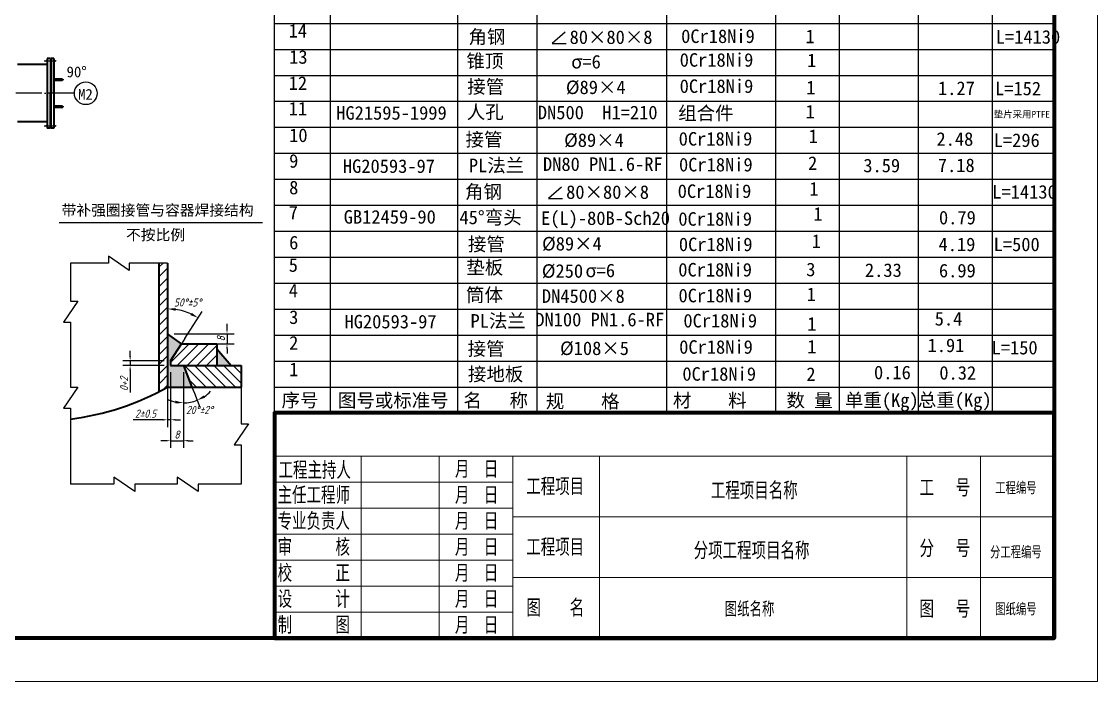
# Model space of a CAD drawing. Header units: millimetres. Extents: x -636 to 32964, y -4723 to 19037.
# Drawn here: x 6228 to 16164, y -4723 to 1372 of the extents above; entities that cross this region are included whole.
import ezdxf
from ezdxf.enums import TextEntityAlignment as Align

# ---------------------------------------------------------------- set-up
doc = ezdxf.new("R2010")
doc.units = ezdxf.units.MM
doc.header["$LTSCALE"] = 10
doc.linetypes.add('ACAD_ISO04W100', pattern=[30, 24, -3, 0, -3])
for name, color, linetype, lineweight in [('图纸内框', 6, 'Continuous', 90), ('图纸外框', 7, 'Continuous', 15), ('标题栏-内筐', 7, 'Continuous', 18), ('标题栏-外筐', 6, 'Continuous', 90), ('点划线', 1, 'ACAD_ISO04W100', 25), ('粗实线', 4, 'Continuous', 40)]:
    doc.layers.add(name, color=color, linetype=linetype, lineweight=lineweight)
for name, color, linetype in [('标注', 8, 'Continuous'), ('标题栏-文字', 90, 'Continuous'), ('点画线', 1, 'ACAD_ISO04W100')]:
    doc.layers.add(name, color=color, linetype=linetype)
doc.styles.add('GB', font='gbeitc.shx', dxfattribs={"bigfont": 'gbcbig.shx'})
doc.styles.get("Standard").update_dxf_attribs({"font": 'SimSun.ttf'})
doc.dimstyles.new('GB$0', dxfattribs={"dimscale": 30, "dimtxt": 2.5, "dimasz": 1.5, "dimexe": 2.25, "dimexo": 2, "dimtad": 1, "dimdec": 0, "dimtxsty": 'GB', "dimcen": 2.5, "dimadec": 0, "dimazin": 0, "dimtfac": 1, "dimtdec": 0, "dimtmove": 0, "dimatfit": 3, "dimfxl": 0, "dimarcsym": 0})
doc.dimstyles.new('GB$2', dxfattribs={"dimscale": 30, "dimtxt": 2.5, "dimasz": 2.5, "dimexe": 2.25, "dimexo": 2, "dimtad": 1, "dimtih": 1, "dimtoh": 1, "dimdec": 0, "dimtxsty": 'GB', "dimcen": 2.5, "dimadec": 0, "dimazin": 0, "dimtfac": 1, "dimtdec": 0, "dimtmove": 0, "dimatfit": 3, "dimfxl": 0, "dimarcsym": 0})

# ---------------------------------------------------------------- blocks, each defined once
blk = doc.blocks.new('*D2')
at = {"layer": 'Defpoints', "color": 0}
for p in [(7576.2, -1804.7), (7604.5, -1804.7), (7576.2, -2305.9)]:
    blk.add_point(p, dxfattribs=at)
at = {"layer": '标注', "color": 0, "lineweight": -2}
for p, q in [((7576.2, -1864.7), (7576.2, -2373.4)), ((7604.5, -1864.7), (7604.5, -2373.4)), ((7531.2, -2305.9), (7259.6, -2305.9)), ((7604.5, -2305.9), (7576.2, -2305.9)), ((7649.5, -2305.9), (7694.5, -2305.9))]:
    blk.add_line(p, q, dxfattribs=at)
at = {"layer": '标注', "color": 0}
for points in [[(7531.2, -2298.4), (7531.2, -2313.4), (7576.2, -2305.9)], [(7649.5, -2298.4), (7649.5, -2313.4), (7604.5, -2305.9)]]:
    blk.add_solid(points, dxfattribs=at)
at = {"layer": '标注', "color": 0, "insert": (7372.9, -2249.6), "char_height": 75, "attachment_point": 5, "style": 'GB'}
blk.add_mtext('2%%p0.5', dxfattribs=at)
blk = doc.blocks.new('*D3')
at = {"layer": 'Defpoints', "color": 0}
for p in [(7604.5, -1804.7), (7722.7, -1804.7), (7722.7, -2498.9)]:
    blk.add_point(p, dxfattribs=at)
at = {"layer": '标注', "color": 0, "lineweight": -2}
for p, q in [((7604.5, -1864.7), (7604.5, -2566.4)), ((7722.7, -1864.7), (7722.7, -2566.4)), ((7559.5, -2498.9), (7514.5, -2498.9)), ((7604.5, -2498.9), (7722.7, -2498.9)), ((7767.7, -2498.9), (7812.7, -2498.9))]:
    blk.add_line(p, q, dxfattribs=at)
at = {"layer": '标注', "color": 0}
for points in [[(7559.5, -2491.4), (7559.5, -2506.4), (7604.5, -2498.9)], [(7767.7, -2491.4), (7767.7, -2506.4), (7722.7, -2498.9)]]:
    blk.add_solid(points, dxfattribs=at)
at = {"layer": '标注', "color": 0, "insert": (7663.6, -2442.6), "char_height": 75, "attachment_point": 5, "style": 'GB'}
blk.add_mtext('8', dxfattribs=at)
blk = doc.blocks.new('*D4')
at = {"layer": 'Defpoints', "color": 0}
for p in [(7576.2, -1511.2), (7704.1, -1604.7), (8125.2, -1604.7)]:
    blk.add_point(p, dxfattribs=at)
at = {"layer": '标注', "color": 0, "lineweight": -2}
for p, q in [((8125.2, -1466.2), (8125.2, -1421.2)), ((7636.2, -1511.2), (8192.7, -1511.2)), ((8125.2, -1511.2), (8125.2, -1604.7)), ((7764.1, -1604.7), (8192.7, -1604.7)), ((8125.2, -1649.7), (8125.2, -1694.7))]:
    blk.add_line(p, q, dxfattribs=at)
at = {"layer": '标注', "color": 0}
for points in [[(8117.7, -1466.2), (8132.7, -1466.2), (8125.2, -1511.2)], [(8117.7, -1649.7), (8132.7, -1649.7), (8125.2, -1604.7)]]:
    blk.add_solid(points, dxfattribs=at)
at = {"layer": '标注', "color": 0, "insert": (8068.9, -1557.9), "char_height": 75, "attachment_point": 5, "rotation": 90, "style": 'GB'}
blk.add_mtext('8', dxfattribs=at)
blk = doc.blocks.new('*D5')
at = {"layer": 'Defpoints', "color": 0}
for p in [(7604.5, -1760.4), (7230.6, -1804.7), (7604.5, -1804.7)]:
    blk.add_point(p, dxfattribs=at)
at = {"layer": '标注', "color": 0, "lineweight": -2}
for p, q in [((7230.6, -1715.4), (7230.6, -1670.4)), ((7544.5, -1760.4), (7163.1, -1760.4)), ((7230.6, -1760.4), (7230.6, -1804.7)), ((7544.5, -1804.7), (7163.1, -1804.7)), ((7230.6, -1849.7), (7230.6, -2054.1))]:
    blk.add_line(p, q, dxfattribs=at)
at = {"layer": '标注', "color": 0}
for points in [[(7223.1, -1715.4), (7238.1, -1715.4), (7230.6, -1760.4)], [(7223.1, -1849.7), (7238.1, -1849.7), (7230.6, -1804.7)]]:
    blk.add_solid(points, dxfattribs=at)
at = {"layer": '标注', "color": 0, "insert": (7174.4, -1974.4), "char_height": 75, "attachment_point": 5, "rotation": 90, "style": 'GB'}
blk.add_mtext('0+2', dxfattribs=at)
blk = doc.blocks.new('*D6')
at = {"layer": 'Defpoints', "color": 0}
for p in [(7576.2, -858.5), (7674.9, -1290.6), (7704.1, -1604.7), (7604.5, -1760.4), (7576.2, -2004.7)]:
    blk.add_point(p, dxfattribs=at)
at = {"layer": '标注', "color": 0, "lineweight": -2}
blk.add_line((7736.4, -1554.2), (7894.6, -1306.9), dxfattribs=at)
blk.add_arc((7576.2, -1804.7), 523.5, 65.606, 81.78386, dxfattribs=at)
at = {"layer": '标注', "color": 0}
for points in [[(7650.1, -1299.1), (7651.9, -1274.2), (7576.2, -1281.2)], [(7798.3, -1317), (7786.4, -1339), (7858.3, -1363.8)]]:
    blk.add_solid(points, dxfattribs=at)
at = {"layer": '标注', "color": 0, "insert": (7761.8, -1222.3), "char_height": 75, "attachment_point": 5, "style": 'GB'}
blk.add_mtext('50%%d%%p5%%d', dxfattribs=at)
blk = doc.blocks.new('*D7')
at = {"layer": 'Defpoints', "color": 0}
for p in [(7722.7, -1804.7), (7722.7, -1804.7), (7722.7, -2070), (7801.8, -2004.7), (7766, -2147.6)]:
    blk.add_point(p, dxfattribs=at)
at = {"layer": '标注', "color": 0, "lineweight": -2}
for p, q in [((7823.9, -2060.5), (7874.7, -2188.8)), ((7722.7, -2130), (7722.7, -2217.8))]:
    blk.add_line(p, q, dxfattribs=at)
for start, end in [(304.052, 316.5105), (245.083, 257.5415), (270, 291.5935)]:
    blk.add_arc((7722.7, -1804.7), 345.6, start, end, dxfattribs=at)
at = {"layer": '标注', "color": 0}
for points in [[(7922, -2102.1), (7910.4, -2080), (7849.9, -2126.1)], [(7649.5, -2129.7), (7646.8, -2154.6), (7722.7, -2150.3)]]:
    blk.add_solid(points, dxfattribs=at)
at = {"layer": '标注', "color": 0, "insert": (7871.5, -2215), "char_height": 75, "attachment_point": 5, "style": 'GB'}
blk.add_mtext('20%%d%%p2%%D', dxfattribs=at)

msp = doc.modelspace()

# ---------------------------------------------------------------- hatches: boundary and pattern name
at = {"layer": '标注'}
h = msp.add_hatch(dxfattribs=at)
h.set_pattern_fill('ANSI31', color=256, scale=20, style=0)
h.set_pattern_definition([(45, (7048.06, -447.316), (-44.9013, 44.9013), [])])
h.paths.add_polyline_path([(7576.2, -858.5), (7496.2, -858.5), (7496.2, -1939.2), (7576.2, -2004.7)])
h.paths.add_polyline_path([(8031.4, -1604.7), (7704.1, -1604.7), (7604.5, -1760.4), (7604.5, -1804.7), (8031.4, -1804.7)])
h = msp.add_hatch(color=256, dxfattribs=at)
h.paths.add_polyline_path([(7722.7, -1804.7), (7604.5, -1804.7), (7604.5, -1760.4), (7704.1, -1604.7), (7576.2, -1511.2), (7576.2, -2004.7), (7801.8, -2004.7)])
h.paths.add_polyline_path([(8031.4, -1649.7), (8031.4, -1804.7), (8164.3, -1804.7)])
h = msp.add_hatch(dxfattribs=at)
h.set_pattern_fill('ANSI31', color=256, scale=20, angle=90, style=0)
h.set_pattern_definition([(135, (7274.59, -447.316), (-44.9013, -44.9013), [])])
h.paths.add_polyline_path([(8256.2, -1804.7), (7722.7, -1804.7), (7801.8, -2004.7), (8256.2, -2004.7)])

# ---------------------------------------------------------------- linework, layer by layer
at = {"layer": '图纸内框'}
for p, q in [((15763.9, 18637.3), (15763.9, -4322.7)), ((15763.9, -4322.7), (363.9, -4322.7))]:
    msp.add_line(p, q, dxfattribs=at)
at = {"layer": '图纸外框'}
for p, q in [((16163.9, 19037.3), (16163.9, -4722.7)), ((16163.9, -4722.7), (-636.1, -4722.7))]:
    msp.add_line(p, q, dxfattribs=at)
at = {"layer": '标注'}
for p, q in [((8563.9, -562.7), (8563.9, 5435.3)), ((12186.8, -2242.7), (12186.8, 5435.3)), ((15194, -2242.7), (15194, 5435.3)), ((10989, -324.7), (10989, 2075.3)), ((9081.5, -564.7), (9081.5, 1835.3)), ((10257.1, -564.7), (10257.1, 1835.3)), ((13194.4, -564.7), (13194.4, 1835.3)), ((13781.6, -562.7), (13781.6, 1837.3)), ((13781.6, -562.7), (13781.6, 1837.3)), ((14509.7, -562.7), (14509.7, 1837.3)), ((8563.9, 1355.3), (15763.9, 1355.3)), ((8563.9, 1355.3), (15763.9, 1355.3)), ((8563.9, 1355.3), (15763.9, 1355.3)), ((8563.9, 1355.3), (15763.9, 1355.3)), ((10257.1, 1115.3), (10257.1, 1355.3)), ((13194.4, 1115.3), (13194.4, 1355.3)), ((13781.6, 1117.3), (13781.6, 1357.3)), ((13781.6, 1117.3), (13781.6, 1357.3)), ((11247.6, 1274), (11127, 1169)), ((8563.9, 1115.3), (15763.9, 1115.3)), ((11127, 1169), (11256.8, 1169)), ((8563.9, 875.3), (15763.9, 875.3)), ((8563.9, 875.3), (15763.9, 875.3)), ((8563.9, 875.3), (15763.9, 875.3)), ((8563.9, 635.3), (15763.9, 635.3)), ((8563.9, 395.3), (15763.9, 395.3)), ((8563.9, 155.3), (15763.9, 155.3)), ((8563.9, -84.7), (15763.9, -84.7)), ((11215.5, -156.8), (11094.9, -261.8)), ((11094.9, -261.8), (11224.8, -261.8)), ((8563.9, -324.7), (15763.9, -324.7)), ((8563.9, -2242.7), (8563.9, -324.7)), ((9081.5, -2244.7), (9081.5, -324.7)), ((10257.1, -2244.7), (10257.1, -324.7)), ((10989, -2242.7), (10989, -322.7)), ((13194.4, -2244.7), (13194.4, -324.7)), ((13194.4, -564.7), (13194.4, -324.7)), ((13781.6, -2242.7), (13781.6, -322.7)), ((13781.6, -2242.7), (13781.6, -322.7)), ((13781.6, -562.7), (13781.6, -322.7)), ((13781.6, -562.7), (13781.6, -322.7)), ((14509.7, -2242.7), (14509.7, -322.7)), ((15194, -2242.7), (15194, -322.7)), ((6575, -483.7), (8454.2, -483.7)), ((8563.9, -564.7), (15763.9, -564.7)), ((7222.8, -926.1), (7029.6, -793.9)), ((7029.6, -793.9), (7029.6, -858.5)), ((7029.6, -858.5), (6679.4, -858.5)), ((6679.4, -858.5), (6679.4, -1211.8)), ((7576.2, -858.5), (7222.8, -858.5)), ((7222.8, -858.5), (7222.8, -926.1)), ((8563.9, -804.7), (15763.9, -804.7)), ((8563.9, -804.7), (15763.9, -804.7)), ((8563.9, -804.7), (15763.9, -804.7)), ((10257.1, -1044.7), (10257.1, -804.7)), ((8563.9, -1044.7), (15763.9, -1044.7)), ((6747, -1211.8), (6614.8, -1405)), ((6679.4, -1211.8), (6747, -1211.8)), ((8563.9, -1284.7), (15763.9, -1284.7)), ((6614.8, -1405), (6679.4, -1405)), ((6679.4, -1405), (6679.4, -1755.3)), ((7736.4, -1554.2), (7704.1, -1604.7)), ((8563.9, -1524.7), (15763.9, -1524.7)), ((6679.4, -1755.3), (6679.4, -2005.4)), ((8563.9, -1764.7), (15763.9, -1764.7)), ((7516, -1956.4), (7496.2, -1975.6)), ((6747, -2005.4), (6614.8, -2198.6)), ((6679.4, -2005.4), (6747, -2005.4)), ((7565.3, -1996.3), (7531.7, -2028.9)), ((7801.8, -2004.7), (7823.9, -2060.5)), ((8256.2, -2004.7), (8256.2, -2344.1)), ((8256.2, -2004.7), (8256.2, -2344.1)), ((8563.9, -2004.7), (15763.9, -2004.7)), ((6614.8, -2198.6), (6679.4, -2198.6)), ((6679.4, -2198.6), (6679.4, -2901.5)), ((8323.8, -2344.1), (8191.6, -2537.3)), ((8256.2, -2344.1), (8323.8, -2344.1)), ((8191.6, -2537.3), (8256.2, -2537.3)), ((8256.2, -2537.3), (8256.2, -2683.5)), ((8256.2, -2551.2), (8256.2, -2901.5)), ((7273.8, -2969.2), (7080.6, -2836.9)), ((7080.6, -2836.9), (7080.6, -2901.5)), ((7857.7, -2969.2), (7664.5, -2836.9)), ((7664.5, -2836.9), (7664.5, -2901.5)), ((7080.6, -2901.5), (6679.4, -2901.5)), ((7664.5, -2901.5), (7273.8, -2901.5)), ((7273.8, -2901.5), (7273.8, -2969.2)), ((8256.2, -2901.5), (7857.7, -2901.5)), ((7857.7, -2901.5), (7857.7, -2969.2))]:
    msp.add_line(p, q, dxfattribs=at)
msp.add_circle((6820.9, 709.4), 104.7, dxfattribs=at)
at = {"layer": '标题栏-内筐'}
for p, q in [((8563.9, -2642.7), (15763.9, -2642.7)), ((9363.9, -4322.7), (9363.9, -2642.7)), ((10083.9, -4322.7), (10083.9, -2642.7)), ((10083.9, -2642.7), (10083.9, -2642.7)), ((10763.9, -4322.7), (10763.9, -2642.7)), ((11563.9, -4322.7), (11563.9, -2642.7)), ((14403.9, -4322.7), (14403.9, -2642.7)), ((15083.9, -4322.7), (15083.9, -2642.7)), ((8563.9, -2882.7), (10763.9, -2882.7)), ((8563.9, -3122.7), (10763.9, -3122.7)), ((10763.9, -3202.7), (15763.9, -3202.7)), ((8563.9, -3362.7), (10763.9, -3362.7)), ((8563.9, -3602.7), (10763.9, -3602.7)), ((10763.9, -3762.7), (15763.9, -3762.7)), ((8563.9, -3842.7), (10763.9, -3842.7)), ((8563.9, -4082.7), (10763.9, -4082.7))]:
    msp.add_line(p, q, dxfattribs=at)
at = {"layer": '标题栏-外筐'}
msp.add_lwpolyline([(8563.9, -4322.7), (15763.9, -4322.7), (15763.9, -2242.7), (8563.9, -2242.7)], close=True, dxfattribs=at)
at = {"layer": '点划线'}
for p, q in [((6437.6, 1009.4), (6545.9, 1009.4)), ((6618.1, 834.4), (6519.9, 834.4)), ((6598.8, 822.5), (6598.8, 847)), ((6598.8, 596.4), (6598.8, 571.9)), ((6618.1, 584.4), (6519.9, 584.4)), ((6437.6, 409.4), (6545.9, 409.4))]:
    msp.add_line(p, q, dxfattribs=at)
at = {"layer": '点画线'}
msp.add_line((6716.2, 709.4), (1295.2, 709.4), dxfattribs=at)
at = {"layer": '粗实线'}
for p, q in [((6448.3, 1012.3), (6454, 1006.6)), ((6448.3, 1006.6), (6454, 1012.3)), ((6464.8, 1031.9), (6464.8, 386.9)), ((6494.8, 1031.9), (6464.8, 1031.9)), ((6494.8, 1031.9), (6494.8, 709.4)), ((6501.8, 1031.9), (6501.8, 709.4)), ((6525.8, 1031.9), (6501.8, 1031.9)), ((6525.8, 1031.9), (6525.8, 709.4)), ((6537.6, 1012.3), (6543.2, 1006.6)), ((6537.6, 1006.6), (6543.2, 1012.3)), ((6464.8, 974.4), (6191.7, 974.4)), ((6501.8, 991), (6494.8, 991)), ((6598.8, 841.4), (6525.8, 841.4)), ((6598.8, 827.4), (6525.8, 827.4)), ((6494.8, 386.9), (6494.8, 709.4)), ((6501.8, 386.9), (6501.8, 709.4)), ((6525.8, 709.4), (6525.8, 386.9)), ((6598.8, 591.4), (6525.8, 591.4)), ((6598.8, 577.4), (6525.8, 577.4)), ((6464.8, 444.4), (6191.7, 444.4)), ((6448.3, 406.6), (6454, 412.3)), ((6448.3, 412.3), (6454, 406.6)), ((6501.8, 427.9), (6494.8, 427.9)), ((6501.8, 427.9), (6494.8, 427.9)), ((6537.6, 406.6), (6543.2, 412.3)), ((6537.6, 412.3), (6543.2, 406.6)), ((6494.8, 386.9), (6464.8, 386.9)), ((6525.8, 386.9), (6501.8, 386.9)), ((7496.2, -858.5), (7496.2, -2047.3)), ((7576.2, -858.5), (7576.2, -2004.7)), ((7704.1, -1604.7), (7576.2, -1511.2)), ((7604.5, -1760.4), (7704.1, -1604.7)), ((7704.1, -1604.7), (8031.4, -1604.7)), ((8031.4, -1604.7), (8031.4, -1804.7)), ((8031.4, -1649.7), (8164.3, -1804.7)), ((7604.5, -1760.4), (7604.5, -1804.7)), ((7604.5, -1804.7), (8256.2, -1804.7)), ((7722.7, -1804.7), (7801.8, -2004.7)), ((8256.2, -1804.7), (8256.2, -2004.7)), ((7576.2, -2004.7), (8256.2, -2004.7))]:
    msp.add_line(p, q, dxfattribs=at)
for centre, radius, start, end in [((6598.8, 834.4), 7, 270, 90), ((6598.8, 584.4), 7, 270, 90), ((6359.4, 182.5), 2502.8, 277.34397, 299.08692)]:
    msp.add_arc(centre, radius, start, end, dxfattribs=at)

# ---------------------------------------------------------------- texts
at = {"layer": '标注'}
for s, height, p in [('角钢', 125, (10355.1, 1168.3)), ('0Cr18Ni9', 125, (12319.2, 1173.9)), ('1', 125, (13467.3, 1172.1)), ('L=14130', 125, (15224.6, 1167.5)), ('80×80×8', 125, (11289, 1165.3)), ('锥顶', 125, (10336.6, 945.5)), ('σ=6', 125, (11303.7, 938.5)), ('0Cr18Ni9', 125, (12305.7, 955.1)), ('1', 125, (13482.4, 951)), ('接管', 125, (10344.5, 708.6)), ('%%C89×4', 125, (11254.8, 702.3)), ('0Cr18Ni9', 125, (12305.3, 712.9)), ('1', 125, (13474.3, 700.2)), ('1.27', 125, (14691.3, 694)), ('L=152', 125, (15218, 691.3)), ('人孔', 125, (10339.4, 474.7)), ('组合件', 125, (12291.9, 463.6)), ('1', 125, (13468.6, 477.7)), ('HG21595-1999', 125, (9134.2, 465.8)), ('DN500  H1=210', 125, (10995.8, 469.8)), ('垫片采用PTFE', 62.5, (15205.1, 484.5)), ('接管', 125, (10328.1, 220.5)), ('%%C89×4', 125, (11238.4, 214.2)), ('0Cr18Ni9', 125, (12296.3, 226.3)), ('1', 125, (13496.8, 250.8)), ('2.48', 125, (14677.1, 224.7)), ('L=296', 125, (15205.7, 213.6)), ('HG20593-97', 125, (9195.4, -25.9)), ('PL法兰', 125, (10358.8, -19.1)), ('DN80 PN1.6-RF', 125, (11043.2, -7.3)), ('0Cr18Ni9', 125, (12299.5, -12.2)), ('2', 125, (13491.1, 2.1)), ('3.59', 125, (14001.2, -20.1)), ('7.18', 125, (14690, -17.9)), ('角钢', 125, (10323, -262.5)), ('80×80×8', 125, (11257, -265.5)), ('0Cr18Ni9', 125, (12287.2, -256.9)), ('1', 125, (13502.9, -235.4)), ('L=14130', 125, (15192.5, -263.3)), ('GB12459-90', 125, (9203.3, -494.4)), ('45%%D弯头', 125, (10271.9, -499.3)), ('E(L)-80B-Sch20', 125, (11025.5, -506.2)), ('0Cr18Ni9', 125, (12293.4, -513.7)), ('1', 125, (13540.7, -466.7)), ('0.79', 125, (14700.2, -501.1)), ('接管', 125, (10350.3, -746.5)), ('%%C89×4', 125, (11034.5, -742.2)), ('0Cr18Ni9', 125, (12298.1, -748.4)), ('1', 125, (13525.3, -718.5)), ('4.19', 125, (14696.2, -748.4)), ('L=500', 125, (15205.2, -748.3)), ('垫板', 125, (10335.1, -961.2)), ('%%C250', 125, (11032.5, -994.1)), ('σ=6', 125, (11435.2, -988.9)), ('0Cr18Ni9', 125, (12292.8, -982.6)), ('3', 125, (13474.3, -979.8)), ('2.33', 125, (14016.4, -986.4)), ('6.99', 125, (14699.9, -990.5)), ('筒体', 125, (10333.2, -1215.3)), ('0Cr18Ni9', 125, (12294.5, -1221)), ('1', 125, (13478.9, -1209.7)), ('DN4500×8', 125, (11033.2, -1225.9)), ('HG20593-97', 125, (9210.5, -1461.6)), ('PL法兰', 125, (10373.9, -1454.8)), ('DN100 PN1.6-RF', 125, (10972.3, -1443)), ('0Cr18Ni9', 125, (12340, -1453.1)), ('1', 125, (13483.4, -1482.6)), ('5.4', 125, (14660.9, -1435.3)), ('接管', 125, (10347.5, -1712.1)), ('%%C108×5', 125, (11200.8, -1707.6)), ('0Cr18Ni9', 125, (12301, -1696)), ('1', 125, (13483.7, -1693)), ('1.91', 125, (14594.6, -1680.8)), ('L=150', 125, (15186, -1702)), ('接地板', 125, (10350.3, -1946.5)), ('0Cr18Ni9', 125, (12330.6, -1945.1)), ('2', 125, (13475.2, -1946.8)), ('0.16', 125, (14100.1, -1931.2)), ('0.32', 125, (14703.5, -1934.7)), ('序号', 125, (8629, -2187.8)), ('图号或标准号', 125, (9149.5, -2189.3)), ('名   称', 125, (10308.7, -2188.7)), ('规    格', 125, (11069.5, -2197.2)), ('材    料', 125, (12242.3, -2188.7)), ('数 量', 125, (13292.4, -2188.7)), ('单重(Kg)', 125, (13831.3, -2187.4)), ('总重(Kg)', 125, (14504.9, -2186))]:
    msp.add_text(s, height=height, dxfattribs=at).set_placement(p)
for s, insert, char_height, width, attachment_point in [(' 14', (8610.2, 1349.4), 125, 517.596, 1), (' 13', (8614.1, 1107.3), 125, 517.596, 1), ('90%%D', (6644, 957.4), 100, 368.331, 1), (' 12', (8610.2, 865.8), 125, 517.596, 1), ('M2', (6886, 749.5), 100, 368.331, 3), (' 11', (8610.2, 629.4), 125, 517.596, 1), (' 10', (8614.1, 384.2), 125, 517.596, 1), (' 9', (8614.1, 147.3), 125, 517.596, 1), (' 8', (8614.1, -98.4), 125, 517.596, 1), ('带补强圈接管与容器焊接结构', (6597.7, -320.3), 100, 2155.541, 1), (' 7', (8610.2, -330.6), 125, 517.596, 1), ('不按比例', (7193.1, -548), 100, 737.646, 1), (' 6', (8614.1, -606.6), 125, 517.596, 1), (' 5', (8610.2, -814.2), 125, 517.596, 1), (' 4', (8610.2, -1050.6), 125, 517.596, 1), (' 3', (8614.1, -1295.8), 125, 517.596, 1), (' 2', (8614.1, -1532.7), 125, 517.596, 1), (' 1', (8614.1, -1778.4), 125, 517.596, 1)]:
    msp.add_mtext(s, dxfattribs=dict(at, insert=insert, char_height=char_height, width=width, attachment_point=attachment_point))
at = {"layer": '标题栏-文字', "width": 0.7}
for s, p in [('工程主持人', (8935.1, -2766.7)), ('  月  日', (10363.6, -2757.4)), (' 工程项目', (11123, -2917.9)), (' 工   号', (14721.2, -2929.6)), ('   主任工程师', (8826.4, -2997.4)), ('  月  日', (10363.6, -2997.4)), ('   专业负责人', (8826.4, -3237.4)), ('  月  日', (10363.6, -3237.4)), ('   审      核', (8826.4, -3477.4)), ('  月  日', (10363.6, -3477.4)), (' 工程项目', (11123, -3477.9)), (' 分   号', (14721.2, -3489.6)), ('   校      正', (8826.4, -3717.4)), ('  月  日', (10363.6, -3717.4)), ('   设      计', (8826.4, -3957.4)), ('  月  日', (10363.6, -3957.4)), (' 图    名', (11123, -4037.9)), (' 图   号', (14721.2, -4049.6)), ('   制      图', (8826.4, -4197.4)), ('  月  日', (10363.6, -4197.4))]:
    msp.add_text(s, height=140, dxfattribs=at).set_placement(p, align=Align.MIDDLE_CENTER)
at = {"layer": '标题栏-文字', "width": 0.7, "flags": 4}
for tag, height, p in [('工程项目名称', 140, (12994, -3025.1)), ('分项工程项目名称', 140, (12969.7, -3579.1)), ('图纸名称', 120, (12951.1, -4110.3))]:
    msp.add_attdef(tag, text='', height=height, dxfattribs=at).set_placement(p, align=Align.CENTER)
for tag, p in [('工程编号', (15410.4, -2930.3)), ('分工程编号', (15410.4, -3523.6)), ('图纸编号', (15410.4, -4049.6))]:
    msp.add_attdef(tag, text='', height=100, dxfattribs=at).set_placement(p, align=Align.MIDDLE)

# ---------------------------------------------------------------- dimensions: what is measured, and where the dimension line sits
at = {"layer": '标注'}
for base, line1, line2, text, picture, middle in [((7674.9, -1290.6), ((7604.5, -1760.4), (7704.1, -1604.7)), ((7576.2, -858.5), (7576.2, -2004.7)), '50%%d%%p5%%d', '*D6', (7761.8, -1222.3)), ((7766, -2147.6), ((7722.7, -1804.7), (7722.7, -2070)), ((7722.7, -1804.7), (7801.8, -2004.7)), '20%%d%%p2%%D', '*D7', (7871.5, -2215))]:
    dim = msp.add_angular_dim_2l(base=base, line1=line1, line2=line2, text=text, dimstyle='GB$2', override={"dimtmove": 2}, dxfattribs=at)
    dim.commit()
    dim.dimension.update_dxf_attribs({"geometry": picture, "text_midpoint": middle, "dimtype": 162})
dim = msp.add_linear_dim(base=(8125.2, -1604.7), p1=(7576.2, -1511.2), p2=(7704.1, -1604.7), angle=90, text='8', dimstyle='GB$0', dxfattribs=at)
dim.commit()
dim.dimension.update_dxf_attribs({"geometry": '*D4', "text_midpoint": (8125.2, -1557.9), "dimtype": 160})
dim = msp.add_linear_dim(base=(7230.6, -1804.7), p1=(7604.5, -1760.4), p2=(7604.5, -1804.7), angle=90, text='0+2', dimstyle='GB$0', dxfattribs=at)
dim.commit()
dim.dimension.update_dxf_attribs({"geometry": '*D5', "text_midpoint": (7174.4, -1974.4)})
for base, p2, text, picture, middle in [((7576.2, -2305.9), (7576.2, -1804.7), '2%%p0.5', '*D2', (7372.9, -2249.6)), ((7722.7, -2498.9), (7722.7, -1804.7), '8', '*D3', (7663.6, -2442.6))]:
    dim = msp.add_linear_dim(base=base, p1=(7604.5, -1804.7), p2=p2, text=text, dimstyle='GB$0', dxfattribs=at)
    dim.commit()
    dim.dimension.update_dxf_attribs({"geometry": picture, "text_midpoint": middle})

doc.saveas('drawing.dxf')
